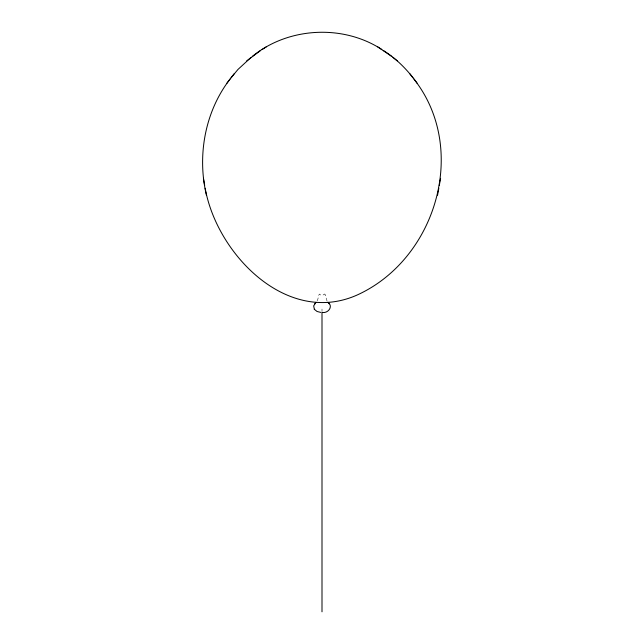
<?xml version="1.0" encoding="UTF-8"?>
<svg xmlns="http://www.w3.org/2000/svg" width="644" height="644" viewBox="0 0 644 644"><rect width="100%" height="100%" fill="white"/><g stroke="black" fill="none" stroke-linecap="round" stroke-linejoin="round"><path stroke-width="0.48" stroke-dasharray="3.22 2.42" d="M325.22 295.105C324.713 291.812 323.779 296.852 320.245 294.823C318.514 291.595 318.49 299.42 317.146 300.764L316.904 301.134M327.096 301.134L325.148 294.912M322 309.023L322 311.036"/><path stroke-width="0.97" d="M205.178 188.249C216.609 253.189 286.033 326.114 356.591 295.266C436.06 259.613 469.065 149.014 413.907 79.035M437.542 195.277L438.822 188.249M439.289 185.464L440.593 178.332M230.093 79.035C204.969 111.452 197.008 155.655 206.458 195.277M315.971 302.318L313.668 305.884L314.369 309.345M231.051 77.811L237.942 69.48L251.047 57.413M226.712 83.446L234.279 73.601M314.795 303.815L315.423 303.002M252.263 56.455C288.246 27.064 342.898 24.126 381.82 49.483M246.741 60.842L260.667 50.465M262.18 49.483L266.197 46.923M322.419 312.469C328.174 313.467 333.584 306.351 328.029 302.318M320.76 312.421L317.001 311.454L314.28 309.233M383.333 50.465C396.817 58.91 408.103 70.526 417.288 83.446M377.803 46.923L391.737 56.455M392.953 57.413L397.259 60.842M328.577 303.002L329.205 303.815M409.721 73.601L412.949 77.811M203.407 178.332L204.712 185.464M322 312.042L322 611.8"/></g></svg>
